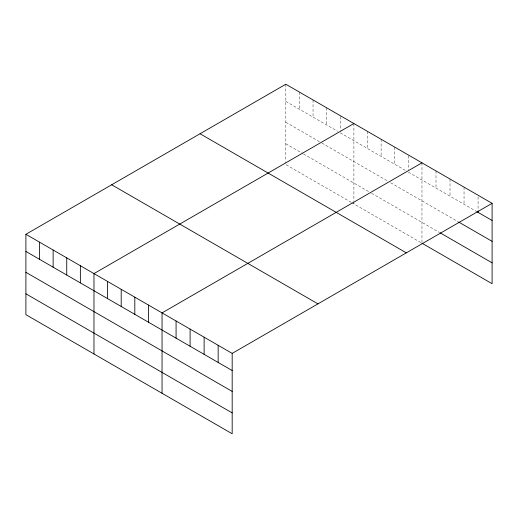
<?xml version="1.0" encoding="UTF-8"?>
<svg xmlns="http://www.w3.org/2000/svg" width="518" height="518" viewBox="0 0 518 518"><rect width="100%" height="100%" fill="white"/><g stroke="black" fill="none" stroke-linecap="round" stroke-linejoin="round"><path stroke-width="0.39" stroke-dasharray="2.59 1.94" d="M285.819 84.233L285.819 161.402M285.819 101.386L337.555 131.255M340.274 132.828L406.306 170.946M408.352 172.131L476.068 211.227M285.819 122.248L321.218 142.69M321.898 143.078L387.93 181.203M390.65 182.776L458.035 221.678M285.819 143.745L302.836 153.574M303.516 153.963L368.868 191.692M371.587 193.266L439.329 232.375M351.172 202.337L285.819 164.607L285.819 162.205M351.851 202.732L421.283 242.819M478.075 196.788L478.075 210.043M464.044 187.127L464.044 204.286M450.019 179.034L450.019 196.186M435.994 170.934L435.994 188.086M421.963 162.833L421.963 242.411M408.352 155.756L408.352 169.787M394.735 147.112L394.735 164.271M381.118 139.251L381.118 156.41M367.508 131.391L367.508 148.549M353.891 123.53L353.891 200.699M353.891 201.502L353.891 203.911M340.274 116.453L340.274 130.491M326.664 107.815L326.664 124.967M313.047 99.955L313.047 117.107M299.43 92.094L299.43 109.246"/><path stroke-width="0.78" d="M492.1 203.328L232.181 353.393L232.181 433.767L25.9 314.672L25.9 234.291L285.819 84.233L492.1 203.328L492.1 283.709L421.963 243.214M353.891 123.53L93.972 273.595L93.972 353.975M421.963 162.833L162.043 312.898L162.043 393.279M476.735 211.609L492.1 220.48M458.702 222.06L492.1 241.343M440.002 232.763L492.1 262.84M200.045 133.754L406.326 252.849M111.674 184.771L317.955 303.872M25.9 234.291L232.181 353.393M25.9 251.45L232.181 370.545M25.9 272.313L232.181 391.407M25.9 293.81L232.181 412.904M478.075 210.826L478.075 212.38M218.156 345.292L218.156 362.445M204.124 337.192L204.124 354.344M190.1 329.092L190.1 346.251M176.075 320.998L176.075 338.15M148.433 305.037L148.433 322.19M134.816 297.177L134.816 314.329M121.199 289.316L121.199 306.468M107.589 281.455L107.589 298.608M80.361 265.734L80.361 282.886M66.744 257.873L66.744 275.032M53.127 250.013L53.127 267.171M39.517 242.152L39.517 259.311"/></g></svg>
